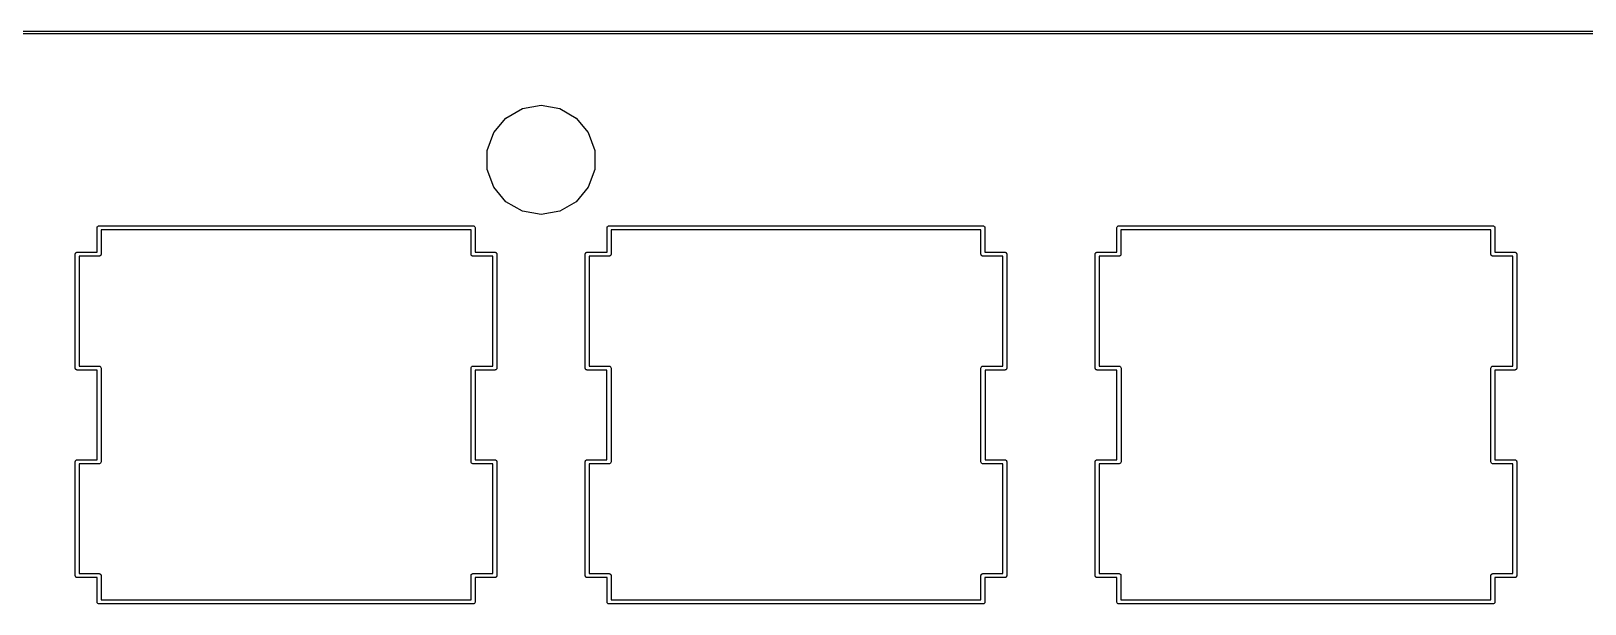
# Model space of a CAD drawing. Extents: x 24 to 395, y -191 to -67.
# Drawn here: x 123.8 to 181.9, y -88 to -66.6 of the extents above; entities that cross this region are included whole.
import ezdxf

# ---------------------------------------------------------------- set-up
doc = ezdxf.new("R2010")
doc.units = 0
doc.header["$MEASUREMENT"] = 0
doc.layers.add('BLACK', color=7, linetype='CONTINUOUS')

msp = doc.modelspace()

# ---------------------------------------------------------------- linework, layer by layer
at = {"layer": 'Black'}
for p, q in [((28.575, -66.625), (390.525, -66.625)), ((390.521, -66.725), (28.5772, -66.725)), ((141.564, -69.875), (142.177, -69.5208)), ((142.177, -69.5208), (142.875, -69.3977)), ((142.875, -69.3977), (143.573, -69.5208)), ((143.573, -69.5208), (144.186, -69.875)), ((141.109, -70.4176), (141.564, -69.875)), ((144.186, -69.875), (144.641, -70.4176)), ((140.866, -71.0833), (141.109, -70.4176)), ((144.641, -70.4176), (144.884, -71.0833)), ((140.866, -71.7917), (140.866, -71.0833)), ((144.884, -71.0833), (144.884, -71.7917)), ((141.109, -72.4574), (140.866, -71.7917)), ((144.884, -71.7917), (144.641, -72.4574)), ((141.564, -73), (141.109, -72.4574)), ((144.641, -72.4574), (144.186, -73)), ((142.177, -73.3542), (141.564, -73)), ((144.186, -73), (143.573, -73.3542)), ((142.875, -73.4773), (142.177, -73.3542)), ((143.573, -73.3542), (142.875, -73.4773)), ((126.29, -73.9643), (126.299, -73.9394)), ((126.29, -73.9907), (126.29, -73.9643)), ((126.29, -73.9908), (126.29, -73.9907)), ((126.29, -74.8829), (126.29, -73.9908)), ((126.299, -73.9394), (126.316, -73.9191)), ((126.316, -73.9191), (126.339, -73.9059)), ((126.339, -73.9059), (126.365, -73.9013)), ((126.365, -73.9013), (140.335, -73.9013)), ((126.44, -74.0537), (126.44, -74.9579)), ((140.26, -74.0537), (126.44, -74.0537)), ((140.26, -74.9579), (140.26, -74.0537)), ((140.335, -73.9013), (140.361, -73.9059)), ((140.361, -73.9059), (140.384, -73.9191)), ((140.384, -73.9191), (140.401, -73.9394)), ((140.401, -73.9394), (140.41, -73.9643)), ((140.41, -73.9643), (140.41, -73.9907)), ((140.41, -73.9907), (140.41, -73.9908)), ((140.41, -73.9908), (140.41, -74.8829)), ((145.34, -73.9643), (145.349, -73.9394)), ((145.34, -73.9907), (145.34, -73.9643)), ((145.34, -73.9908), (145.34, -73.9907)), ((145.34, -74.8829), (145.34, -73.9908)), ((145.349, -73.9394), (145.366, -73.9191)), ((145.366, -73.9191), (145.389, -73.9059)), ((145.389, -73.9059), (145.415, -73.9013)), ((145.415, -73.9013), (159.385, -73.9013)), ((145.49, -74.0537), (145.49, -74.9579)), ((159.31, -74.0537), (145.49, -74.0537)), ((159.31, -74.9579), (159.31, -74.0537)), ((159.385, -73.9013), (159.411, -73.9059)), ((159.411, -73.9059), (159.434, -73.9191)), ((159.434, -73.9191), (159.451, -73.9394)), ((159.451, -73.9394), (159.46, -73.9643)), ((159.46, -73.9643), (159.46, -73.9907)), ((159.46, -73.9907), (159.46, -73.9908)), ((159.46, -73.9908), (159.46, -74.8829)), ((164.39, -73.9643), (164.399, -73.9394)), ((164.39, -73.9907), (164.39, -73.9643)), ((164.39, -73.9908), (164.39, -73.9907)), ((164.39, -74.8829), (164.39, -73.9908)), ((164.399, -73.9394), (164.416, -73.9191)), ((164.416, -73.9191), (164.439, -73.9059)), ((164.439, -73.9059), (164.465, -73.9013)), ((164.465, -73.9013), (178.435, -73.9013)), ((164.54, -74.0537), (164.54, -74.9579)), ((178.36, -74.0537), (164.54, -74.0537)), ((178.36, -74.9579), (178.36, -74.0537)), ((178.435, -73.9013), (178.461, -73.9059)), ((178.461, -73.9059), (178.484, -73.9191)), ((178.484, -73.9191), (178.501, -73.9394)), ((178.501, -73.9394), (178.51, -73.9643)), ((178.51, -73.9643), (178.51, -73.9907)), ((178.51, -73.9907), (178.51, -73.9908)), ((178.51, -73.9908), (178.51, -74.8829)), ((125.477, -74.9579), (125.478, -74.9515)), ((125.477, -79.2124), (125.477, -74.9579)), ((125.478, -74.9449), (125.481, -74.9387)), ((125.478, -74.9515), (125.478, -74.9449)), ((125.481, -74.9387), (125.482, -74.9323)), ((125.482, -74.9323), (125.485, -74.9266)), ((125.485, -74.9266), (125.487, -74.9204)), ((125.487, -74.9204), (125.491, -74.9154)), ((125.491, -74.9154), (125.495, -74.9097)), ((125.495, -74.9097), (125.5, -74.9055)), ((125.5, -74.9055), (125.504, -74.9005)), ((125.504, -74.9005), (125.51, -74.8972)), ((125.51, -74.8972), (125.515, -74.893)), ((125.515, -74.893), (125.521, -74.8907)), ((125.521, -74.8907), (125.527, -74.8875)), ((125.527, -74.8875), (125.533, -74.8863)), ((125.533, -74.8863), (125.539, -74.8841)), ((125.539, -74.8841), (125.546, -74.8841)), ((125.546, -74.8841), (125.552, -74.8829)), ((125.552, -74.8829), (126.29, -74.8829)), ((126.365, -75.0329), (125.627, -75.0329)), ((125.627, -75.0329), (125.627, -79.1374)), ((126.371, -75.0318), (126.365, -75.0329)), ((126.378, -75.0318), (126.371, -75.0318)), ((126.384, -75.0296), (126.378, -75.0318)), ((126.391, -75.0284), (126.384, -75.0296)), ((126.396, -75.0251), (126.391, -75.0284)), ((126.402, -75.0229), (126.396, -75.0251)), ((126.408, -75.0187), (126.402, -75.0229)), ((126.413, -75.0154), (126.408, -75.0187)), ((126.417, -75.0104), (126.413, -75.0154)), ((126.422, -75.0061), (126.417, -75.0104)), ((126.426, -75.0005), (126.422, -75.0061)), ((126.43, -74.9954), (126.426, -75.0005)), ((126.432, -74.9893), (126.43, -74.9954)), ((126.435, -74.9836), (126.432, -74.9893)), ((126.437, -74.9771), (126.435, -74.9836)), ((126.439, -74.971), (126.437, -74.9771)), ((126.44, -74.9579), (126.439, -74.9644)), ((126.439, -74.9644), (126.439, -74.971)), ((140.261, -74.9644), (140.26, -74.9579)), ((140.261, -74.971), (140.261, -74.9644)), ((140.263, -74.9771), (140.261, -74.971)), ((140.265, -74.9836), (140.263, -74.9771)), ((140.268, -74.9893), (140.265, -74.9836)), ((140.27, -74.9954), (140.268, -74.9893)), ((140.274, -75.0005), (140.27, -74.9954)), ((140.278, -75.0061), (140.274, -75.0005)), ((140.283, -75.0104), (140.278, -75.0061)), ((140.287, -75.0154), (140.283, -75.0104)), ((140.292, -75.0187), (140.287, -75.0154)), ((140.297, -75.0229), (140.292, -75.0187)), ((140.304, -75.0251), (140.297, -75.0229)), ((140.309, -75.0284), (140.304, -75.0251)), ((140.316, -75.0296), (140.309, -75.0284)), ((140.322, -75.0318), (140.316, -75.0296)), ((140.329, -75.0318), (140.322, -75.0318)), ((140.335, -75.0329), (140.329, -75.0318)), ((141.073, -75.0329), (140.335, -75.0329)), ((140.41, -74.8829), (141.148, -74.8829)), ((141.073, -79.1374), (141.073, -75.0329)), ((141.148, -74.8829), (141.154, -74.8841)), ((141.154, -74.8841), (141.161, -74.8841)), ((141.161, -74.8841), (141.167, -74.8863)), ((141.167, -74.8863), (141.173, -74.8875)), ((141.173, -74.8875), (141.179, -74.8907)), ((141.179, -74.8907), (141.185, -74.893)), ((141.185, -74.893), (141.19, -74.8972)), ((141.19, -74.8972), (141.196, -74.9005)), ((141.196, -74.9005), (141.2, -74.9055)), ((141.2, -74.9055), (141.205, -74.9097)), ((141.205, -74.9097), (141.209, -74.9154)), ((141.209, -74.9154), (141.213, -74.9204)), ((141.213, -74.9204), (141.215, -74.9266)), ((141.215, -74.9266), (141.218, -74.9323)), ((141.218, -74.9323), (141.219, -74.9387)), ((141.219, -74.9387), (141.222, -74.9449)), ((141.222, -74.9449), (141.222, -74.9515)), ((141.222, -74.9515), (141.223, -74.9579)), ((141.223, -74.9579), (141.223, -79.2124)), ((144.527, -74.9579), (144.528, -74.9515)), ((144.527, -79.2124), (144.527, -74.9579)), ((144.528, -74.9449), (144.531, -74.9387)), ((144.528, -74.9515), (144.528, -74.9449)), ((144.531, -74.9387), (144.532, -74.9323)), ((144.532, -74.9323), (144.535, -74.9266)), ((144.535, -74.9266), (144.537, -74.9204)), ((144.537, -74.9204), (144.541, -74.9154)), ((144.541, -74.9154), (144.545, -74.9097)), ((144.545, -74.9097), (144.55, -74.9055)), ((144.55, -74.9055), (144.554, -74.9005)), ((144.554, -74.9005), (144.56, -74.8972)), ((144.56, -74.8972), (144.565, -74.893)), ((144.565, -74.893), (144.571, -74.8907)), ((144.571, -74.8907), (144.577, -74.8875)), ((144.577, -74.8875), (144.583, -74.8863)), ((144.583, -74.8863), (144.589, -74.8841)), ((144.589, -74.8841), (144.596, -74.8841)), ((144.596, -74.8841), (144.602, -74.8829)), ((144.602, -74.8829), (145.34, -74.8829)), ((145.415, -75.0329), (144.677, -75.0329)), ((144.677, -75.0329), (144.677, -79.1374)), ((145.421, -75.0318), (145.415, -75.0329)), ((145.428, -75.0318), (145.421, -75.0318)), ((145.434, -75.0296), (145.428, -75.0318)), ((145.441, -75.0284), (145.434, -75.0296)), ((145.446, -75.0251), (145.441, -75.0284)), ((145.452, -75.0229), (145.446, -75.0251)), ((145.458, -75.0187), (145.452, -75.0229)), ((145.463, -75.0154), (145.458, -75.0187)), ((145.467, -75.0104), (145.463, -75.0154)), ((145.472, -75.0061), (145.467, -75.0104)), ((145.476, -75.0005), (145.472, -75.0061)), ((145.48, -74.9954), (145.476, -75.0005)), ((145.482, -74.9893), (145.48, -74.9954)), ((145.485, -74.9836), (145.482, -74.9893)), ((145.487, -74.9771), (145.485, -74.9836)), ((145.489, -74.971), (145.487, -74.9771)), ((145.49, -74.9579), (145.489, -74.9644)), ((145.489, -74.9644), (145.489, -74.971)), ((159.311, -74.9644), (159.31, -74.9579)), ((159.311, -74.971), (159.311, -74.9644)), ((159.313, -74.9771), (159.311, -74.971)), ((159.315, -74.9836), (159.313, -74.9771)), ((159.318, -74.9893), (159.315, -74.9836)), ((159.32, -74.9954), (159.318, -74.9893)), ((159.324, -75.0005), (159.32, -74.9954)), ((159.328, -75.0061), (159.324, -75.0005)), ((159.333, -75.0104), (159.328, -75.0061)), ((159.337, -75.0154), (159.333, -75.0104)), ((159.342, -75.0187), (159.337, -75.0154)), ((159.347, -75.0229), (159.342, -75.0187)), ((159.354, -75.0251), (159.347, -75.0229)), ((159.359, -75.0284), (159.354, -75.0251)), ((159.366, -75.0296), (159.359, -75.0284)), ((159.372, -75.0318), (159.366, -75.0296)), ((159.379, -75.0318), (159.372, -75.0318)), ((159.385, -75.0329), (159.379, -75.0318)), ((160.123, -75.0329), (159.385, -75.0329)), ((159.46, -74.8829), (160.198, -74.8829)), ((160.123, -79.1374), (160.123, -75.0329)), ((160.198, -74.8829), (160.204, -74.8841)), ((160.204, -74.8841), (160.211, -74.8841)), ((160.211, -74.8841), (160.217, -74.8863)), ((160.217, -74.8863), (160.223, -74.8875)), ((160.223, -74.8875), (160.229, -74.8907)), ((160.229, -74.8907), (160.235, -74.893)), ((160.235, -74.893), (160.24, -74.8972)), ((160.24, -74.8972), (160.246, -74.9005)), ((160.246, -74.9005), (160.25, -74.9055)), ((160.25, -74.9055), (160.255, -74.9097)), ((160.255, -74.9097), (160.259, -74.9154)), ((160.259, -74.9154), (160.263, -74.9204)), ((160.263, -74.9204), (160.265, -74.9266)), ((160.265, -74.9266), (160.268, -74.9323)), ((160.268, -74.9323), (160.269, -74.9387)), ((160.269, -74.9387), (160.272, -74.9449)), ((160.272, -74.9449), (160.272, -74.9515)), ((160.272, -74.9515), (160.273, -74.9579)), ((160.273, -74.9579), (160.273, -79.2124)), ((163.577, -74.9579), (163.578, -74.9515)), ((163.577, -79.2124), (163.577, -74.9579)), ((163.578, -74.9449), (163.581, -74.9387)), ((163.578, -74.9515), (163.578, -74.9449)), ((163.581, -74.9387), (163.582, -74.9323)), ((163.582, -74.9323), (163.585, -74.9266)), ((163.585, -74.9266), (163.587, -74.9204)), ((163.587, -74.9204), (163.591, -74.9154)), ((163.591, -74.9154), (163.595, -74.9097)), ((163.595, -74.9097), (163.6, -74.9055)), ((163.6, -74.9055), (163.604, -74.9005)), ((163.604, -74.9005), (163.61, -74.8972)), ((163.61, -74.8972), (163.615, -74.893)), ((163.615, -74.893), (163.621, -74.8907)), ((163.621, -74.8907), (163.627, -74.8875)), ((163.627, -74.8875), (163.633, -74.8863)), ((163.633, -74.8863), (163.639, -74.8841)), ((163.639, -74.8841), (163.646, -74.8841)), ((163.646, -74.8841), (163.652, -74.8829)), ((163.652, -74.8829), (164.39, -74.8829)), ((164.465, -75.0329), (163.727, -75.0329)), ((163.727, -75.0329), (163.727, -79.1374)), ((164.471, -75.0318), (164.465, -75.0329)), ((164.478, -75.0318), (164.471, -75.0318)), ((164.484, -75.0296), (164.478, -75.0318)), ((164.491, -75.0284), (164.484, -75.0296)), ((164.496, -75.0251), (164.491, -75.0284)), ((164.502, -75.0229), (164.496, -75.0251)), ((164.508, -75.0187), (164.502, -75.0229)), ((164.513, -75.0154), (164.508, -75.0187)), ((164.517, -75.0104), (164.513, -75.0154)), ((164.522, -75.0061), (164.517, -75.0104)), ((164.526, -75.0005), (164.522, -75.0061)), ((164.53, -74.9954), (164.526, -75.0005)), ((164.532, -74.9893), (164.53, -74.9954)), ((164.535, -74.9836), (164.532, -74.9893)), ((164.537, -74.9771), (164.535, -74.9836)), ((164.539, -74.971), (164.537, -74.9771)), ((164.54, -74.9579), (164.539, -74.9644)), ((164.539, -74.9644), (164.539, -74.971)), ((178.361, -74.9644), (178.36, -74.9579)), ((178.361, -74.971), (178.361, -74.9644)), ((178.363, -74.9771), (178.361, -74.971)), ((178.365, -74.9836), (178.363, -74.9771)), ((178.368, -74.9893), (178.365, -74.9836)), ((178.37, -74.9954), (178.368, -74.9893)), ((178.374, -75.0005), (178.37, -74.9954)), ((178.378, -75.0061), (178.374, -75.0005)), ((178.383, -75.0104), (178.378, -75.0061)), ((178.387, -75.0154), (178.383, -75.0104)), ((178.392, -75.0187), (178.387, -75.0154)), ((178.397, -75.0229), (178.392, -75.0187)), ((178.404, -75.0251), (178.397, -75.0229)), ((178.409, -75.0284), (178.404, -75.0251)), ((178.416, -75.0296), (178.409, -75.0284)), ((178.422, -75.0318), (178.416, -75.0296)), ((178.429, -75.0318), (178.422, -75.0318)), ((178.435, -75.0329), (178.429, -75.0318)), ((179.173, -75.0329), (178.435, -75.0329)), ((178.51, -74.8829), (179.248, -74.8829)), ((179.173, -79.1374), (179.173, -75.0329)), ((179.248, -74.8829), (179.254, -74.8841)), ((179.254, -74.8841), (179.261, -74.8841)), ((179.261, -74.8841), (179.267, -74.8863)), ((179.267, -74.8863), (179.273, -74.8875)), ((179.273, -74.8875), (179.279, -74.8907)), ((179.279, -74.8907), (179.285, -74.893)), ((179.285, -74.893), (179.29, -74.8972)), ((179.29, -74.8972), (179.296, -74.9005)), ((179.296, -74.9005), (179.3, -74.9055)), ((179.3, -74.9055), (179.305, -74.9097)), ((179.305, -74.9097), (179.309, -74.9154)), ((179.309, -74.9154), (179.313, -74.9204)), ((179.313, -74.9204), (179.315, -74.9266)), ((179.315, -74.9266), (179.318, -74.9323)), ((179.318, -74.9323), (179.319, -74.9387)), ((179.319, -74.9387), (179.322, -74.9449)), ((179.322, -74.9449), (179.322, -74.9515)), ((179.322, -74.9515), (179.323, -74.9579)), ((179.323, -74.9579), (179.323, -79.2124)), ((125.478, -79.2189), (125.477, -79.2124)), ((125.478, -79.2255), (125.478, -79.2189)), ((125.481, -79.2316), (125.478, -79.2255)), ((125.482, -79.2381), (125.481, -79.2316)), ((125.485, -79.2438), (125.482, -79.2381)), ((125.487, -79.2499), (125.485, -79.2438)), ((125.491, -79.255), (125.487, -79.2499)), ((125.495, -79.2606), (125.491, -79.255)), ((125.5, -79.2649), (125.495, -79.2606)), ((125.504, -79.2699), (125.5, -79.2649)), ((125.51, -79.2732), (125.504, -79.2699)), ((125.515, -79.2774), (125.51, -79.2732)), ((125.521, -79.2796), (125.515, -79.2774)), ((125.527, -79.2829), (125.521, -79.2796)), ((125.533, -79.2841), (125.527, -79.2829)), ((125.539, -79.2863), (125.533, -79.2841)), ((125.546, -79.2863), (125.539, -79.2863)), ((125.552, -79.2874), (125.546, -79.2863)), ((126.289, -79.2874), (125.552, -79.2874)), ((125.627, -79.1374), (126.352, -79.1374)), ((126.289, -82.6376), (126.289, -79.2874)), ((126.352, -79.1374), (126.352, -79.1374)), ((126.352, -79.1374), (126.378, -79.1374)), ((126.378, -79.1374), (126.403, -79.1464)), ((126.403, -79.1464), (126.423, -79.1635)), ((126.423, -79.1635), (126.437, -79.1864)), ((126.437, -79.1864), (126.441, -79.2124)), ((126.441, -79.2124), (126.441, -82.7126)), ((140.259, -79.2124), (140.263, -79.1864)), ((140.259, -82.7126), (140.259, -79.2124)), ((140.263, -79.1864), (140.277, -79.1635)), ((140.277, -79.1635), (140.297, -79.1464)), ((140.297, -79.1464), (140.322, -79.1374)), ((140.322, -79.1374), (140.348, -79.1374)), ((140.348, -79.1374), (140.348, -79.1374)), ((140.348, -79.1374), (141.073, -79.1374)), ((141.148, -79.2874), (140.411, -79.2874)), ((140.411, -79.2874), (140.411, -82.6376)), ((141.154, -79.2863), (141.148, -79.2874)), ((141.161, -79.2863), (141.154, -79.2863)), ((141.167, -79.2841), (141.161, -79.2863)), ((141.173, -79.2829), (141.167, -79.2841)), ((141.179, -79.2796), (141.173, -79.2829)), ((141.185, -79.2774), (141.179, -79.2796)), ((141.19, -79.2732), (141.185, -79.2774)), ((141.196, -79.2699), (141.19, -79.2732)), ((141.2, -79.2649), (141.196, -79.2699)), ((141.205, -79.2606), (141.2, -79.2649)), ((141.209, -79.255), (141.205, -79.2606)), ((141.213, -79.2499), (141.209, -79.255)), ((141.215, -79.2438), (141.213, -79.2499)), ((141.218, -79.2381), (141.215, -79.2438)), ((141.219, -79.2316), (141.218, -79.2381)), ((141.222, -79.2255), (141.219, -79.2316)), ((141.223, -79.2124), (141.222, -79.2189)), ((141.222, -79.2189), (141.222, -79.2255)), ((144.528, -79.2189), (144.527, -79.2124)), ((144.528, -79.2255), (144.528, -79.2189)), ((144.531, -79.2316), (144.528, -79.2255)), ((144.532, -79.2381), (144.531, -79.2316)), ((144.535, -79.2438), (144.532, -79.2381)), ((144.537, -79.2499), (144.535, -79.2438)), ((144.541, -79.255), (144.537, -79.2499)), ((144.545, -79.2606), (144.541, -79.255)), ((144.55, -79.2649), (144.545, -79.2606)), ((144.554, -79.2699), (144.55, -79.2649)), ((144.56, -79.2732), (144.554, -79.2699)), ((144.565, -79.2774), (144.56, -79.2732)), ((144.571, -79.2796), (144.565, -79.2774)), ((144.577, -79.2829), (144.571, -79.2796)), ((144.583, -79.2841), (144.577, -79.2829)), ((144.589, -79.2863), (144.583, -79.2841)), ((144.596, -79.2863), (144.589, -79.2863)), ((144.602, -79.2874), (144.596, -79.2863)), ((145.339, -79.2874), (144.602, -79.2874)), ((144.677, -79.1374), (145.402, -79.1374)), ((145.339, -82.6376), (145.339, -79.2874)), ((145.402, -79.1374), (145.402, -79.1374)), ((145.402, -79.1374), (145.428, -79.1374)), ((145.428, -79.1374), (145.453, -79.1464)), ((145.453, -79.1464), (145.473, -79.1635)), ((145.473, -79.1635), (145.487, -79.1864)), ((145.487, -79.1864), (145.491, -79.2124)), ((145.491, -79.2124), (145.491, -82.7126)), ((159.309, -79.2124), (159.313, -79.1864)), ((159.309, -82.7126), (159.309, -79.2124)), ((159.313, -79.1864), (159.327, -79.1635)), ((159.327, -79.1635), (159.347, -79.1464)), ((159.347, -79.1464), (159.372, -79.1374)), ((159.372, -79.1374), (159.398, -79.1374)), ((159.398, -79.1374), (159.398, -79.1374)), ((159.398, -79.1374), (160.123, -79.1374)), ((160.198, -79.2874), (159.461, -79.2874)), ((159.461, -79.2874), (159.461, -82.6376)), ((160.204, -79.2863), (160.198, -79.2874)), ((160.211, -79.2863), (160.204, -79.2863)), ((160.217, -79.2841), (160.211, -79.2863)), ((160.223, -79.2829), (160.217, -79.2841)), ((160.229, -79.2796), (160.223, -79.2829)), ((160.235, -79.2774), (160.229, -79.2796)), ((160.24, -79.2732), (160.235, -79.2774)), ((160.246, -79.2699), (160.24, -79.2732)), ((160.25, -79.2649), (160.246, -79.2699)), ((160.255, -79.2606), (160.25, -79.2649)), ((160.259, -79.255), (160.255, -79.2606)), ((160.263, -79.2499), (160.259, -79.255)), ((160.265, -79.2438), (160.263, -79.2499)), ((160.268, -79.2381), (160.265, -79.2438)), ((160.269, -79.2316), (160.268, -79.2381)), ((160.272, -79.2255), (160.269, -79.2316)), ((160.273, -79.2124), (160.272, -79.2189)), ((160.272, -79.2189), (160.272, -79.2255)), ((163.578, -79.2189), (163.577, -79.2124)), ((163.578, -79.2255), (163.578, -79.2189)), ((163.581, -79.2316), (163.578, -79.2255)), ((163.582, -79.2381), (163.581, -79.2316)), ((163.585, -79.2438), (163.582, -79.2381)), ((163.587, -79.2499), (163.585, -79.2438)), ((163.591, -79.255), (163.587, -79.2499)), ((163.595, -79.2606), (163.591, -79.255)), ((163.6, -79.2649), (163.595, -79.2606)), ((163.604, -79.2699), (163.6, -79.2649)), ((163.61, -79.2732), (163.604, -79.2699)), ((163.615, -79.2774), (163.61, -79.2732)), ((163.621, -79.2796), (163.615, -79.2774)), ((163.627, -79.2829), (163.621, -79.2796)), ((163.633, -79.2841), (163.627, -79.2829)), ((163.639, -79.2863), (163.633, -79.2841)), ((163.646, -79.2863), (163.639, -79.2863)), ((163.652, -79.2874), (163.646, -79.2863)), ((164.389, -79.2874), (163.652, -79.2874)), ((163.727, -79.1374), (164.452, -79.1374)), ((164.389, -82.6376), (164.389, -79.2874)), ((164.452, -79.1374), (164.452, -79.1374)), ((164.452, -79.1374), (164.478, -79.1374)), ((164.478, -79.1374), (164.503, -79.1464)), ((164.503, -79.1464), (164.523, -79.1635)), ((164.523, -79.1635), (164.537, -79.1864)), ((164.537, -79.1864), (164.541, -79.2124)), ((164.541, -79.2124), (164.541, -82.7126)), ((178.359, -79.2124), (178.363, -79.1864)), ((178.359, -82.7126), (178.359, -79.2124)), ((178.363, -79.1864), (178.377, -79.1635)), ((178.377, -79.1635), (178.397, -79.1464)), ((178.397, -79.1464), (178.422, -79.1374)), ((178.422, -79.1374), (178.448, -79.1374)), ((178.448, -79.1374), (178.448, -79.1374)), ((178.448, -79.1374), (179.173, -79.1374)), ((179.248, -79.2874), (178.511, -79.2874)), ((178.511, -79.2874), (178.511, -82.6376)), ((179.254, -79.2863), (179.248, -79.2874)), ((179.261, -79.2863), (179.254, -79.2863)), ((179.267, -79.2841), (179.261, -79.2863)), ((179.273, -79.2829), (179.267, -79.2841)), ((179.279, -79.2796), (179.273, -79.2829)), ((179.285, -79.2774), (179.279, -79.2796)), ((179.29, -79.2732), (179.285, -79.2774)), ((179.296, -79.2699), (179.29, -79.2732)), ((179.3, -79.2649), (179.296, -79.2699)), ((179.305, -79.2606), (179.3, -79.2649)), ((179.309, -79.255), (179.305, -79.2606)), ((179.313, -79.2499), (179.309, -79.255)), ((179.315, -79.2438), (179.313, -79.2499)), ((179.318, -79.2381), (179.315, -79.2438)), ((179.319, -79.2316), (179.318, -79.2381)), ((179.322, -79.2255), (179.319, -79.2316)), ((179.323, -79.2124), (179.322, -79.2189)), ((179.322, -79.2189), (179.322, -79.2255)), ((125.477, -82.7126), (125.478, -82.7061)), ((125.477, -86.9671), (125.477, -82.7126)), ((125.478, -82.6995), (125.481, -82.6934)), ((125.478, -82.7061), (125.478, -82.6995)), ((125.481, -82.6934), (125.482, -82.6869)), ((125.482, -82.6869), (125.485, -82.6812)), ((125.485, -82.6812), (125.487, -82.6751)), ((125.487, -82.6751), (125.491, -82.67)), ((125.491, -82.67), (125.495, -82.6644)), ((125.495, -82.6644), (125.5, -82.6601)), ((125.5, -82.6601), (125.504, -82.6551)), ((125.504, -82.6551), (125.51, -82.6518)), ((125.51, -82.6518), (125.515, -82.6476)), ((125.515, -82.6476), (125.521, -82.6454)), ((125.521, -82.6454), (125.527, -82.6421)), ((125.527, -82.6421), (125.533, -82.6409)), ((125.533, -82.6409), (125.539, -82.6387)), ((125.539, -82.6387), (125.546, -82.6387)), ((125.546, -82.6387), (125.552, -82.6376)), ((125.552, -82.6376), (126.289, -82.6376)), ((126.352, -82.7876), (125.627, -82.7876)), ((125.627, -82.7876), (125.627, -86.8921)), ((126.378, -82.7876), (126.352, -82.7876)), ((126.352, -82.7876), (126.352, -82.7876)), ((126.403, -82.7786), (126.378, -82.7876)), ((126.423, -82.7615), (126.403, -82.7786)), ((126.437, -82.7386), (126.423, -82.7615)), ((126.441, -82.7126), (126.437, -82.7386)), ((140.263, -82.7386), (140.259, -82.7126)), ((140.277, -82.7615), (140.263, -82.7386)), ((140.297, -82.7786), (140.277, -82.7615)), ((140.322, -82.7876), (140.297, -82.7786)), ((140.348, -82.7876), (140.322, -82.7876)), ((141.073, -82.7876), (140.348, -82.7876)), ((140.348, -82.7876), (140.348, -82.7876)), ((140.411, -82.6376), (141.148, -82.6376)), ((141.073, -86.8921), (141.073, -82.7876)), ((141.148, -82.6376), (141.154, -82.6387)), ((141.154, -82.6387), (141.161, -82.6387)), ((141.161, -82.6387), (141.167, -82.6409)), ((141.167, -82.6409), (141.173, -82.6421)), ((141.173, -82.6421), (141.179, -82.6454)), ((141.179, -82.6454), (141.185, -82.6476)), ((141.185, -82.6476), (141.19, -82.6518)), ((141.19, -82.6518), (141.196, -82.6551)), ((141.196, -82.6551), (141.2, -82.6601)), ((141.2, -82.6601), (141.205, -82.6644)), ((141.205, -82.6644), (141.209, -82.67)), ((141.209, -82.67), (141.213, -82.6751)), ((141.213, -82.6751), (141.215, -82.6812)), ((141.215, -82.6812), (141.218, -82.6869)), ((141.218, -82.6869), (141.219, -82.6934)), ((141.219, -82.6934), (141.222, -82.6995)), ((141.222, -82.6995), (141.222, -82.7061)), ((141.222, -82.7061), (141.223, -82.7126)), ((141.223, -82.7126), (141.223, -86.9671)), ((144.527, -82.7126), (144.528, -82.7061)), ((144.527, -86.9671), (144.527, -82.7126)), ((144.528, -82.6995), (144.531, -82.6934)), ((144.528, -82.7061), (144.528, -82.6995)), ((144.531, -82.6934), (144.532, -82.6869)), ((144.532, -82.6869), (144.535, -82.6812)), ((144.535, -82.6812), (144.537, -82.6751)), ((144.537, -82.6751), (144.541, -82.67)), ((144.541, -82.67), (144.545, -82.6644)), ((144.545, -82.6644), (144.55, -82.6601)), ((144.55, -82.6601), (144.554, -82.6551)), ((144.554, -82.6551), (144.56, -82.6518)), ((144.56, -82.6518), (144.565, -82.6476)), ((144.565, -82.6476), (144.571, -82.6454)), ((144.571, -82.6454), (144.577, -82.6421)), ((144.577, -82.6421), (144.583, -82.6409)), ((144.583, -82.6409), (144.589, -82.6387)), ((144.589, -82.6387), (144.596, -82.6387)), ((144.596, -82.6387), (144.602, -82.6376)), ((144.602, -82.6376), (145.339, -82.6376)), ((145.402, -82.7876), (144.677, -82.7876)), ((144.677, -82.7876), (144.677, -86.8921)), ((145.428, -82.7876), (145.402, -82.7876)), ((145.402, -82.7876), (145.402, -82.7876)), ((145.453, -82.7786), (145.428, -82.7876)), ((145.473, -82.7615), (145.453, -82.7786)), ((145.487, -82.7386), (145.473, -82.7615)), ((145.491, -82.7126), (145.487, -82.7386)), ((159.313, -82.7386), (159.309, -82.7126)), ((159.327, -82.7615), (159.313, -82.7386)), ((159.347, -82.7786), (159.327, -82.7615)), ((159.372, -82.7876), (159.347, -82.7786)), ((159.398, -82.7876), (159.372, -82.7876)), ((160.123, -82.7876), (159.398, -82.7876)), ((159.398, -82.7876), (159.398, -82.7876)), ((159.461, -82.6376), (160.198, -82.6376)), ((160.123, -86.8921), (160.123, -82.7876)), ((160.198, -82.6376), (160.204, -82.6387)), ((160.204, -82.6387), (160.211, -82.6387)), ((160.211, -82.6387), (160.217, -82.6409)), ((160.217, -82.6409), (160.223, -82.6421)), ((160.223, -82.6421), (160.229, -82.6454)), ((160.229, -82.6454), (160.235, -82.6476)), ((160.235, -82.6476), (160.24, -82.6518)), ((160.24, -82.6518), (160.246, -82.6551)), ((160.246, -82.6551), (160.25, -82.6601)), ((160.25, -82.6601), (160.255, -82.6644)), ((160.255, -82.6644), (160.259, -82.67)), ((160.259, -82.67), (160.263, -82.6751)), ((160.263, -82.6751), (160.265, -82.6812)), ((160.265, -82.6812), (160.268, -82.6869)), ((160.268, -82.6869), (160.269, -82.6934)), ((160.269, -82.6934), (160.272, -82.6995)), ((160.272, -82.6995), (160.272, -82.7061)), ((160.272, -82.7061), (160.273, -82.7126)), ((160.273, -82.7126), (160.273, -86.9671)), ((163.577, -82.7126), (163.578, -82.7061)), ((163.577, -86.9671), (163.577, -82.7126)), ((163.578, -82.6995), (163.581, -82.6934)), ((163.578, -82.7061), (163.578, -82.6995)), ((163.581, -82.6934), (163.582, -82.6869)), ((163.582, -82.6869), (163.585, -82.6812)), ((163.585, -82.6812), (163.587, -82.6751)), ((163.587, -82.6751), (163.591, -82.67)), ((163.591, -82.67), (163.595, -82.6644)), ((163.595, -82.6644), (163.6, -82.6601)), ((163.6, -82.6601), (163.604, -82.6551)), ((163.604, -82.6551), (163.61, -82.6518)), ((163.61, -82.6518), (163.615, -82.6476)), ((163.615, -82.6476), (163.621, -82.6454)), ((163.621, -82.6454), (163.627, -82.6421)), ((163.627, -82.6421), (163.633, -82.6409)), ((163.633, -82.6409), (163.639, -82.6387)), ((163.639, -82.6387), (163.646, -82.6387)), ((163.646, -82.6387), (163.652, -82.6376)), ((163.652, -82.6376), (164.389, -82.6376)), ((164.452, -82.7876), (163.727, -82.7876)), ((163.727, -82.7876), (163.727, -86.8921)), ((164.478, -82.7876), (164.452, -82.7876)), ((164.452, -82.7876), (164.452, -82.7876)), ((164.503, -82.7786), (164.478, -82.7876)), ((164.523, -82.7615), (164.503, -82.7786)), ((164.537, -82.7386), (164.523, -82.7615)), ((164.541, -82.7126), (164.537, -82.7386)), ((178.363, -82.7386), (178.359, -82.7126)), ((178.377, -82.7615), (178.363, -82.7386)), ((178.397, -82.7786), (178.377, -82.7615)), ((178.422, -82.7876), (178.397, -82.7786)), ((178.448, -82.7876), (178.422, -82.7876)), ((179.173, -82.7876), (178.448, -82.7876)), ((178.448, -82.7876), (178.448, -82.7876)), ((178.511, -82.6376), (179.248, -82.6376)), ((179.173, -86.8921), (179.173, -82.7876)), ((179.248, -82.6376), (179.254, -82.6387)), ((179.254, -82.6387), (179.261, -82.6387)), ((179.261, -82.6387), (179.267, -82.6409)), ((179.267, -82.6409), (179.273, -82.6421)), ((179.273, -82.6421), (179.279, -82.6454)), ((179.279, -82.6454), (179.285, -82.6476)), ((179.285, -82.6476), (179.29, -82.6518)), ((179.29, -82.6518), (179.296, -82.6551)), ((179.296, -82.6551), (179.3, -82.6601)), ((179.3, -82.6601), (179.305, -82.6644)), ((179.305, -82.6644), (179.309, -82.67)), ((179.309, -82.67), (179.313, -82.6751)), ((179.313, -82.6751), (179.315, -82.6812)), ((179.315, -82.6812), (179.318, -82.6869)), ((179.318, -82.6869), (179.319, -82.6934)), ((179.319, -82.6934), (179.322, -82.6995)), ((179.322, -82.6995), (179.322, -82.7061)), ((179.322, -82.7061), (179.323, -82.7126)), ((179.323, -82.7126), (179.323, -86.9671)), ((125.478, -86.9735), (125.477, -86.9671)), ((125.478, -86.9801), (125.478, -86.9735)), ((125.481, -86.9863), (125.478, -86.9801)), ((125.482, -86.9927), (125.481, -86.9863)), ((125.485, -86.9984), (125.482, -86.9927)), ((125.487, -87.0046), (125.485, -86.9984)), ((125.491, -87.0096), (125.487, -87.0046)), ((125.495, -87.0153), (125.491, -87.0096)), ((125.5, -87.0195), (125.495, -87.0153)), ((125.504, -87.0245), (125.5, -87.0195)), ((125.51, -87.0278), (125.504, -87.0245)), ((125.515, -87.032), (125.51, -87.0278)), ((125.521, -87.0343), (125.515, -87.032)), ((125.527, -87.0375), (125.521, -87.0343)), ((125.533, -87.0387), (125.527, -87.0375)), ((125.539, -87.0409), (125.533, -87.0387)), ((125.546, -87.0409), (125.539, -87.0409)), ((125.552, -87.0421), (125.546, -87.0409)), ((126.29, -87.0421), (125.552, -87.0421)), ((125.627, -86.8921), (126.365, -86.8921)), ((126.29, -87.9342), (126.29, -87.0421)), ((126.365, -86.8921), (126.371, -86.8932)), ((126.371, -86.8932), (126.378, -86.8932)), ((126.378, -86.8932), (126.384, -86.8954)), ((126.384, -86.8954), (126.391, -86.8966)), ((126.391, -86.8966), (126.396, -86.8999)), ((126.396, -86.8999), (126.402, -86.9021)), ((126.402, -86.9021), (126.408, -86.9063)), ((126.408, -86.9063), (126.413, -86.9096)), ((126.413, -86.9096), (126.417, -86.9146)), ((126.417, -86.9146), (126.422, -86.9189)), ((126.422, -86.9189), (126.426, -86.9245)), ((126.426, -86.9245), (126.43, -86.9296)), ((126.43, -86.9296), (126.432, -86.9357)), ((126.432, -86.9357), (126.435, -86.9414)), ((126.435, -86.9414), (126.437, -86.9479)), ((126.437, -86.9479), (126.439, -86.954)), ((126.439, -86.954), (126.439, -86.9606)), ((126.439, -86.9606), (126.44, -86.9671)), ((126.44, -86.9671), (126.44, -87.8713)), ((140.26, -86.9671), (140.261, -86.9606)), ((140.26, -87.8713), (140.26, -86.9671)), ((140.261, -86.954), (140.263, -86.9479)), ((140.261, -86.9606), (140.261, -86.954)), ((140.263, -86.9479), (140.265, -86.9414)), ((140.265, -86.9414), (140.268, -86.9357)), ((140.268, -86.9357), (140.27, -86.9296)), ((140.27, -86.9296), (140.274, -86.9245)), ((140.274, -86.9245), (140.278, -86.9189)), ((140.278, -86.9189), (140.283, -86.9146)), ((140.283, -86.9146), (140.287, -86.9096)), ((140.287, -86.9096), (140.292, -86.9063)), ((140.292, -86.9063), (140.297, -86.9021)), ((140.297, -86.9021), (140.304, -86.8999)), ((140.304, -86.8999), (140.309, -86.8966)), ((140.309, -86.8966), (140.316, -86.8954)), ((140.316, -86.8954), (140.322, -86.8932)), ((140.322, -86.8932), (140.329, -86.8932)), ((140.329, -86.8932), (140.335, -86.8921)), ((140.335, -86.8921), (141.073, -86.8921)), ((141.148, -87.0421), (140.41, -87.0421)), ((140.41, -87.0421), (140.41, -87.9342)), ((141.154, -87.0409), (141.148, -87.0421)), ((141.161, -87.0409), (141.154, -87.0409)), ((141.167, -87.0387), (141.161, -87.0409)), ((141.173, -87.0375), (141.167, -87.0387)), ((141.179, -87.0343), (141.173, -87.0375)), ((141.185, -87.032), (141.179, -87.0343)), ((141.19, -87.0278), (141.185, -87.032)), ((141.196, -87.0245), (141.19, -87.0278)), ((141.2, -87.0195), (141.196, -87.0245)), ((141.205, -87.0153), (141.2, -87.0195)), ((141.209, -87.0096), (141.205, -87.0153)), ((141.213, -87.0046), (141.209, -87.0096)), ((141.215, -86.9984), (141.213, -87.0046)), ((141.218, -86.9927), (141.215, -86.9984)), ((141.219, -86.9863), (141.218, -86.9927)), ((141.222, -86.9801), (141.219, -86.9863)), ((141.223, -86.9671), (141.222, -86.9735)), ((141.222, -86.9735), (141.222, -86.9801)), ((144.528, -86.9735), (144.527, -86.9671)), ((144.528, -86.9801), (144.528, -86.9735)), ((144.531, -86.9863), (144.528, -86.9801)), ((144.532, -86.9927), (144.531, -86.9863)), ((144.535, -86.9984), (144.532, -86.9927)), ((144.537, -87.0046), (144.535, -86.9984)), ((144.541, -87.0096), (144.537, -87.0046)), ((144.545, -87.0153), (144.541, -87.0096)), ((144.55, -87.0195), (144.545, -87.0153)), ((144.554, -87.0245), (144.55, -87.0195)), ((144.56, -87.0278), (144.554, -87.0245)), ((144.565, -87.032), (144.56, -87.0278)), ((144.571, -87.0343), (144.565, -87.032)), ((144.577, -87.0375), (144.571, -87.0343)), ((144.583, -87.0387), (144.577, -87.0375)), ((144.589, -87.0409), (144.583, -87.0387)), ((144.596, -87.0409), (144.589, -87.0409)), ((144.602, -87.0421), (144.596, -87.0409)), ((145.34, -87.0421), (144.602, -87.0421)), ((144.677, -86.8921), (145.415, -86.8921)), ((145.34, -87.9342), (145.34, -87.0421)), ((145.415, -86.8921), (145.421, -86.8932)), ((145.421, -86.8932), (145.428, -86.8932)), ((145.428, -86.8932), (145.434, -86.8954)), ((145.434, -86.8954), (145.441, -86.8966)), ((145.441, -86.8966), (145.446, -86.8999)), ((145.446, -86.8999), (145.452, -86.9021)), ((145.452, -86.9021), (145.458, -86.9063)), ((145.458, -86.9063), (145.463, -86.9096)), ((145.463, -86.9096), (145.467, -86.9146)), ((145.467, -86.9146), (145.472, -86.9189)), ((145.472, -86.9189), (145.476, -86.9245)), ((145.476, -86.9245), (145.48, -86.9296)), ((145.48, -86.9296), (145.482, -86.9357)), ((145.482, -86.9357), (145.485, -86.9414)), ((145.485, -86.9414), (145.487, -86.9479)), ((145.487, -86.9479), (145.489, -86.954)), ((145.489, -86.954), (145.489, -86.9606)), ((145.489, -86.9606), (145.49, -86.9671)), ((145.49, -86.9671), (145.49, -87.8713)), ((159.31, -86.9671), (159.311, -86.9606)), ((159.31, -87.8713), (159.31, -86.9671)), ((159.311, -86.954), (159.313, -86.9479)), ((159.311, -86.9606), (159.311, -86.954)), ((159.313, -86.9479), (159.315, -86.9414)), ((159.315, -86.9414), (159.318, -86.9357)), ((159.318, -86.9357), (159.32, -86.9296)), ((159.32, -86.9296), (159.324, -86.9245)), ((159.324, -86.9245), (159.328, -86.9189)), ((159.328, -86.9189), (159.333, -86.9146)), ((159.333, -86.9146), (159.337, -86.9096)), ((159.337, -86.9096), (159.342, -86.9063)), ((159.342, -86.9063), (159.347, -86.9021)), ((159.347, -86.9021), (159.354, -86.8999)), ((159.354, -86.8999), (159.359, -86.8966)), ((159.359, -86.8966), (159.366, -86.8954)), ((159.366, -86.8954), (159.372, -86.8932)), ((159.372, -86.8932), (159.379, -86.8932)), ((159.379, -86.8932), (159.385, -86.8921)), ((159.385, -86.8921), (160.123, -86.8921)), ((160.198, -87.0421), (159.46, -87.0421)), ((159.46, -87.0421), (159.46, -87.9342)), ((160.204, -87.0409), (160.198, -87.0421)), ((160.211, -87.0409), (160.204, -87.0409)), ((160.217, -87.0387), (160.211, -87.0409)), ((160.223, -87.0375), (160.217, -87.0387)), ((160.229, -87.0343), (160.223, -87.0375)), ((160.235, -87.032), (160.229, -87.0343)), ((160.24, -87.0278), (160.235, -87.032)), ((160.246, -87.0245), (160.24, -87.0278)), ((160.25, -87.0195), (160.246, -87.0245)), ((160.255, -87.0153), (160.25, -87.0195)), ((160.259, -87.0096), (160.255, -87.0153)), ((160.263, -87.0046), (160.259, -87.0096)), ((160.265, -86.9984), (160.263, -87.0046)), ((160.268, -86.9927), (160.265, -86.9984)), ((160.269, -86.9863), (160.268, -86.9927)), ((160.272, -86.9801), (160.269, -86.9863)), ((160.273, -86.9671), (160.272, -86.9735)), ((160.272, -86.9735), (160.272, -86.9801)), ((163.578, -86.9735), (163.577, -86.9671)), ((163.578, -86.9801), (163.578, -86.9735)), ((163.581, -86.9863), (163.578, -86.9801)), ((163.582, -86.9927), (163.581, -86.9863)), ((163.585, -86.9984), (163.582, -86.9927)), ((163.587, -87.0046), (163.585, -86.9984)), ((163.591, -87.0096), (163.587, -87.0046)), ((163.595, -87.0153), (163.591, -87.0096)), ((163.6, -87.0195), (163.595, -87.0153)), ((163.604, -87.0245), (163.6, -87.0195)), ((163.61, -87.0278), (163.604, -87.0245)), ((163.615, -87.032), (163.61, -87.0278)), ((163.621, -87.0343), (163.615, -87.032)), ((163.627, -87.0375), (163.621, -87.0343)), ((163.633, -87.0387), (163.627, -87.0375)), ((163.639, -87.0409), (163.633, -87.0387)), ((163.646, -87.0409), (163.639, -87.0409)), ((163.652, -87.0421), (163.646, -87.0409)), ((164.39, -87.0421), (163.652, -87.0421)), ((163.727, -86.8921), (164.465, -86.8921)), ((164.39, -87.9342), (164.39, -87.0421)), ((164.465, -86.8921), (164.471, -86.8932)), ((164.471, -86.8932), (164.478, -86.8932)), ((164.478, -86.8932), (164.484, -86.8954)), ((164.484, -86.8954), (164.491, -86.8966)), ((164.491, -86.8966), (164.496, -86.8999)), ((164.496, -86.8999), (164.502, -86.9021)), ((164.502, -86.9021), (164.508, -86.9063)), ((164.508, -86.9063), (164.513, -86.9096)), ((164.513, -86.9096), (164.517, -86.9146)), ((164.517, -86.9146), (164.522, -86.9189)), ((164.522, -86.9189), (164.526, -86.9245)), ((164.526, -86.9245), (164.53, -86.9296)), ((164.53, -86.9296), (164.532, -86.9357)), ((164.532, -86.9357), (164.535, -86.9414)), ((164.535, -86.9414), (164.537, -86.9479)), ((164.537, -86.9479), (164.539, -86.954)), ((164.539, -86.954), (164.539, -86.9606)), ((164.539, -86.9606), (164.54, -86.9671)), ((164.54, -86.9671), (164.54, -87.8713)), ((178.36, -86.9671), (178.361, -86.9606)), ((178.36, -87.8713), (178.36, -86.9671)), ((178.361, -86.954), (178.363, -86.9479)), ((178.361, -86.9606), (178.361, -86.954)), ((178.363, -86.9479), (178.365, -86.9414)), ((178.365, -86.9414), (178.368, -86.9357)), ((178.368, -86.9357), (178.37, -86.9296)), ((178.37, -86.9296), (178.374, -86.9245)), ((178.374, -86.9245), (178.378, -86.9189)), ((178.378, -86.9189), (178.383, -86.9146)), ((178.383, -86.9146), (178.387, -86.9096)), ((178.387, -86.9096), (178.392, -86.9063)), ((178.392, -86.9063), (178.397, -86.9021)), ((178.397, -86.9021), (178.404, -86.8999)), ((178.404, -86.8999), (178.409, -86.8966)), ((178.409, -86.8966), (178.416, -86.8954)), ((178.416, -86.8954), (178.422, -86.8932)), ((178.422, -86.8932), (178.429, -86.8932)), ((178.429, -86.8932), (178.435, -86.8921)), ((178.435, -86.8921), (179.173, -86.8921)), ((179.248, -87.0421), (178.51, -87.0421)), ((178.51, -87.0421), (178.51, -87.9342)), ((179.254, -87.0409), (179.248, -87.0421)), ((179.261, -87.0409), (179.254, -87.0409)), ((179.267, -87.0387), (179.261, -87.0409)), ((179.273, -87.0375), (179.267, -87.0387)), ((179.279, -87.0343), (179.273, -87.0375)), ((179.285, -87.032), (179.279, -87.0343)), ((179.29, -87.0278), (179.285, -87.032)), ((179.296, -87.0245), (179.29, -87.0278)), ((179.3, -87.0195), (179.296, -87.0245)), ((179.305, -87.0153), (179.3, -87.0195)), ((179.309, -87.0096), (179.305, -87.0153)), ((179.313, -87.0046), (179.309, -87.0096)), ((179.315, -86.9984), (179.313, -87.0046)), ((179.318, -86.9927), (179.315, -86.9984)), ((179.319, -86.9863), (179.318, -86.9927)), ((179.322, -86.9801), (179.319, -86.9863)), ((179.323, -86.9671), (179.322, -86.9735)), ((179.322, -86.9735), (179.322, -86.9801)), ((126.29, -87.9343), (126.29, -87.9342)), ((126.29, -87.9607), (126.29, -87.9343)), ((126.299, -87.9856), (126.29, -87.9607)), ((126.316, -88.0059), (126.299, -87.9856)), ((126.339, -88.0191), (126.316, -88.0059)), ((126.365, -88.0237), (126.339, -88.0191)), ((140.335, -88.0237), (126.365, -88.0237)), ((126.44, -87.8713), (140.26, -87.8713)), ((140.361, -88.0191), (140.335, -88.0237)), ((140.384, -88.0059), (140.361, -88.0191)), ((140.401, -87.9856), (140.384, -88.0059)), ((140.41, -87.9607), (140.401, -87.9856)), ((140.41, -87.9342), (140.41, -87.9343)), ((140.41, -87.9343), (140.41, -87.9607)), ((145.34, -87.9343), (145.34, -87.9342)), ((145.34, -87.9607), (145.34, -87.9343)), ((145.349, -87.9856), (145.34, -87.9607)), ((145.366, -88.0059), (145.349, -87.9856)), ((145.389, -88.0191), (145.366, -88.0059)), ((145.415, -88.0237), (145.389, -88.0191)), ((159.385, -88.0237), (145.415, -88.0237)), ((145.49, -87.8713), (159.31, -87.8713)), ((159.411, -88.0191), (159.385, -88.0237)), ((159.434, -88.0059), (159.411, -88.0191)), ((159.451, -87.9856), (159.434, -88.0059)), ((159.46, -87.9607), (159.451, -87.9856)), ((159.46, -87.9342), (159.46, -87.9343)), ((159.46, -87.9343), (159.46, -87.9607)), ((164.39, -87.9343), (164.39, -87.9342)), ((164.39, -87.9607), (164.39, -87.9343)), ((164.399, -87.9856), (164.39, -87.9607)), ((164.416, -88.0059), (164.399, -87.9856)), ((164.439, -88.0191), (164.416, -88.0059)), ((164.465, -88.0237), (164.439, -88.0191)), ((178.435, -88.0237), (164.465, -88.0237)), ((164.54, -87.8713), (178.36, -87.8713)), ((178.461, -88.0191), (178.435, -88.0237)), ((178.484, -88.0059), (178.461, -88.0191)), ((178.501, -87.9856), (178.484, -88.0059)), ((178.51, -87.9607), (178.501, -87.9856)), ((178.51, -87.9342), (178.51, -87.9343)), ((178.51, -87.9343), (178.51, -87.9607))]:
    msp.add_line(p, q, dxfattribs=at)

doc.saveas('drawing.dxf')
